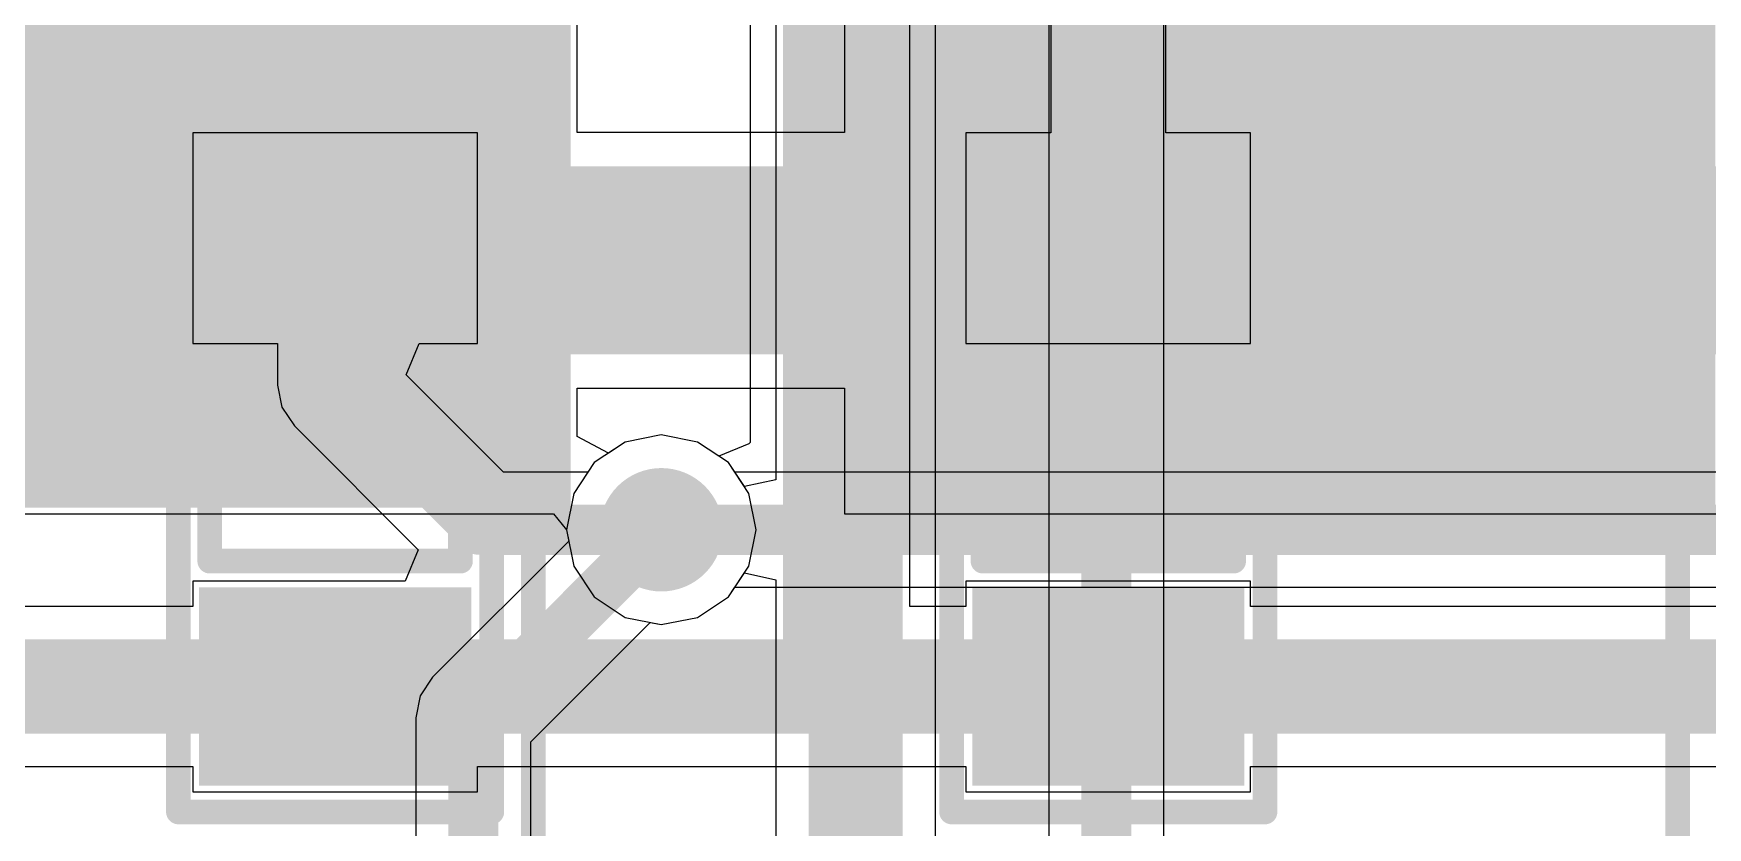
# Model space of a CAD drawing. Header units: millimetres. Extents: x 3.6 to 6.79, y 1.07 to 2.73.
# Drawn here: x 4.6998 to 4.9669, y 1.6055 to 1.7321 of the extents above; entities that cross this region are included whole.
import ezdxf

# ---------------------------------------------------------------- set-up
doc = ezdxf.new("R2010")
doc.units = ezdxf.units.MM
doc.header["$MEASUREMENT"] = 0
for name, color, linetype in [('BottomLayer', 5, 'Continuous'), ('BottomOverlay', 54, 'Continuous'), ('BottomPaste', 16, 'Continuous'), ('BottomSolder', 6, 'Continuous'), ('MidLayer1', 16, 'Continuous'), ('MidLayer2', 76, 'Continuous'), ('MultiLayer', 9, 'Continuous'), ('TopLayer', 1, 'Continuous'), ('TopOverlay', 2, 'Continuous'), ('TopPaste', 8, 'Continuous'), ('TopSolder', 216, 'Continuous'), ('ViaHoleLayer', 16, 'Continuous')]:
    doc.layers.add(name, color=color, linetype=linetype)

# ---------------------------------------------------------------- blocks, each defined once
blk = doc.blocks.new('RES_SMD_0603_95')
at = {"layer": 'TopLayer'}
for points in [[(-0.04681, -0.01772), (-0.02319, -0.01772), (-0.04681, 0.01772), (-0.02319, 0.01772)], [(0.02468, -0.01771), (0.0483, -0.01771), (0.02468, 0.01772), (0.0483, 0.01772)]]:
    blk.add_solid(points, dxfattribs=at)
at = {"layer": 'TopOverlay', "const_width": 0.00394}
for points in [[(-0.055, 0.025), (0.055, 0.025)], [(-0.055, 0.025), (-0.055, -0.025)], [(0.055, 0.025), (0.055, -0.025)], [(-0.015, 0.02), (0.015, 0.02)], [(-0.015, 0.02), (-0.015, -0.02)], [(0.015, 0.02), (0.015, -0.02)], [(-0.015, -0.02), (0.015, -0.02)], [(-0.055, -0.025), (0.035, -0.025)], [(0.035, -0.025), (0.055, -0.025)]]:
    blk.add_lwpolyline(points, dxfattribs=at)
at = {"layer": 'TopOverlay', "const_width": 0.00197}
for points in [[(-0.05599, 0.025, 1), (-0.05402, 0.025, 1)], [(-0.05599, 0.025, 1), (-0.05402, 0.025, 1)], [(0.05401, 0.025, 1), (0.05598, 0.025, 1)], [(0.05401, 0.025, 1), (0.05598, 0.025, 1)], [(-0.01599, 0.02, 1), (-0.01402, 0.02, 1)], [(-0.01599, 0.02, 1), (-0.01402, 0.02, 1)], [(0.01401, 0.02, 1), (0.01598, 0.02, 1)], [(0.01401, 0.02, 1), (0.01598, 0.02, 1)], [(-0.01599, -0.02, 1), (-0.01402, -0.02, 1)], [(-0.01599, -0.02, 1), (-0.01402, -0.02, 1)], [(0.01401, -0.02, 1), (0.01598, -0.02, 1)], [(0.01401, -0.02, 1), (0.01598, -0.02, 1)], [(-0.05599, -0.025, 1), (-0.05402, -0.025, 1)], [(-0.05599, -0.025, 1), (-0.05402, -0.025, 1)], [(0.03401, -0.025, 1), (0.03598, -0.025, 1)], [(0.03401, -0.025, 1), (0.03598, -0.025, 1)], [(0.05401, -0.025, 1), (0.05598, -0.025, 1)], [(0.05401, -0.025, 1), (0.05598, -0.025, 1)]]:
    blk.add_lwpolyline(points, format="xyb", close=True, dxfattribs=at)
at = {"layer": 'TopPaste'}
for points in [[(-0.04681, -0.01772), (-0.02319, -0.01772), (-0.04681, 0.01772), (-0.02319, 0.01772)], [(0.02468, -0.01771), (0.0483, -0.01771), (0.02468, 0.01772), (0.0483, 0.01772)]]:
    blk.add_solid(points, dxfattribs=at)
at = {"layer": 'TopSolder'}
for points in [[(-0.05081, -0.02172), (-0.01919, -0.02172), (-0.05081, 0.02172), (-0.01919, 0.02172)], [(0.02068, -0.02171), (0.0523, -0.02171), (0.02068, 0.02172), (0.0523, 0.02172)]]:
    blk.add_solid(points, dxfattribs=at)
blk = doc.blocks.new('RES_SMD_0603_96')
at = {"layer": 'TopLayer'}
for points in [[(-0.04681, -0.01772), (-0.02319, -0.01772), (-0.04681, 0.01772), (-0.02319, 0.01772)], [(0.02468, -0.01771), (0.0483, -0.01771), (0.02468, 0.01772), (0.0483, 0.01772)]]:
    blk.add_solid(points, dxfattribs=at)
at = {"layer": 'TopOverlay', "const_width": 0.00394}
for points in [[(-0.055, 0.025), (0.055, 0.025)], [(-0.055, 0.025), (-0.055, -0.025)], [(0.055, 0.025), (0.055, -0.025)], [(-0.015, 0.02), (0.015, 0.02)], [(-0.015, 0.02), (-0.015, -0.02)], [(0.015, 0.02), (0.015, -0.02)], [(-0.015, -0.02), (0.015, -0.02)], [(-0.055, -0.025), (0.035, -0.025)], [(0.035, -0.025), (0.055, -0.025)]]:
    blk.add_lwpolyline(points, dxfattribs=at)
at = {"layer": 'TopOverlay', "const_width": 0.00197}
for points in [[(-0.05599, 0.025, 1), (-0.05402, 0.025, 1)], [(-0.05599, 0.025, 1), (-0.05402, 0.025, 1)], [(0.05401, 0.025, 1), (0.05598, 0.025, 1)], [(0.05401, 0.025, 1), (0.05598, 0.025, 1)], [(-0.01599, 0.02, 1), (-0.01402, 0.02, 1)], [(-0.01599, 0.02, 1), (-0.01402, 0.02, 1)], [(0.01401, 0.02, 1), (0.01598, 0.02, 1)], [(0.01401, 0.02, 1), (0.01598, 0.02, 1)], [(-0.01599, -0.02, 1), (-0.01402, -0.02, 1)], [(-0.01599, -0.02, 1), (-0.01402, -0.02, 1)], [(0.01401, -0.02, 1), (0.01598, -0.02, 1)], [(0.01401, -0.02, 1), (0.01598, -0.02, 1)], [(-0.05599, -0.025, 1), (-0.05402, -0.025, 1)], [(-0.05599, -0.025, 1), (-0.05402, -0.025, 1)], [(0.03401, -0.025, 1), (0.03598, -0.025, 1)], [(0.03401, -0.025, 1), (0.03598, -0.025, 1)], [(0.05401, -0.025, 1), (0.05598, -0.025, 1)], [(0.05401, -0.025, 1), (0.05598, -0.025, 1)]]:
    blk.add_lwpolyline(points, format="xyb", close=True, dxfattribs=at)
at = {"layer": 'TopPaste'}
for points in [[(-0.04681, -0.01772), (-0.02319, -0.01772), (-0.04681, 0.01772), (-0.02319, 0.01772)], [(0.02468, -0.01771), (0.0483, -0.01771), (0.02468, 0.01772), (0.0483, 0.01772)]]:
    blk.add_solid(points, dxfattribs=at)
at = {"layer": 'TopSolder'}
for points in [[(-0.05081, -0.02172), (-0.01919, -0.02172), (-0.05081, 0.02172), (-0.01919, 0.02172)], [(0.02068, -0.02171), (0.0523, -0.02171), (0.02068, 0.02172), (0.0523, 0.02172)]]:
    blk.add_solid(points, dxfattribs=at)
blk = doc.blocks.new('RES_SMD_2512_B_100')
at = {"layer": 'BottomLayer'}
blk.add_solid([(-0.16141, 0.05996), (-0.16141, -0.06996), (-0.09054, 0.05996), (-0.09054, -0.06996)], dxfattribs=at)
at = {"layer": 'BottomOverlay', "const_width": 0.00394}
for points in [[(0.12599, 0.05799), (-0.12598, 0.05799)], [(-0.12598, -0.06799), (-0.12598, 0.05799)], [(0.12599, -0.06799), (-0.12598, -0.06799)]]:
    blk.add_lwpolyline(points, dxfattribs=at)
at = {"layer": 'BottomOverlay', "const_width": 0.00197}
for points in [[(-0.12696, 0.05799, 1), (-0.12499, 0.05799, 1)], [(-0.12696, 0.05799, 1), (-0.12499, 0.05799, 1)], [(-0.12696, -0.06799, 1), (-0.12499, -0.06799, 1)], [(-0.12696, -0.06799, 1), (-0.12499, -0.06799, 1)]]:
    blk.add_lwpolyline(points, format="xyb", close=True, dxfattribs=at)
at = {"layer": 'BottomPaste'}
blk.add_solid([(-0.16141, 0.05996), (-0.16141, -0.06996), (-0.09054, 0.05996), (-0.09054, -0.06996)], dxfattribs=at)
at = {"layer": 'BottomSolder'}
blk.add_solid([(-0.16541, 0.06396), (-0.16541, -0.07396), (-0.08654, 0.06396), (-0.08654, -0.07396)], dxfattribs=at)
blk = doc.blocks.new('RES_SMD_2512_B_101')
at = {"layer": 'BottomLayer'}
blk.add_solid([(-0.16141, 0.05996), (-0.16141, -0.06996), (-0.09054, 0.05996), (-0.09054, -0.06996)], dxfattribs=at)
at = {"layer": 'BottomOverlay', "const_width": 0.00394}
for points in [[(0.12599, 0.05799), (-0.12598, 0.05799)], [(-0.12598, -0.06799), (-0.12598, 0.05799)]]:
    blk.add_lwpolyline(points, dxfattribs=at)
at = {"layer": 'BottomOverlay', "const_width": 0.00197}
blk.add_lwpolyline([(-0.12696, 0.05799, 1), (-0.12499, 0.05799, 1)], format="xyb", close=True, dxfattribs=at)
blk.add_lwpolyline([(-0.12696, 0.05799, 1), (-0.12499, 0.05799, 1)], format="xyb", close=True, dxfattribs=at)
at = {"layer": 'BottomPaste'}
blk.add_solid([(-0.16141, 0.05996), (-0.16141, -0.06996), (-0.09054, 0.05996), (-0.09054, -0.06996)], dxfattribs=at)
at = {"layer": 'BottomSolder'}
blk.add_solid([(-0.16541, 0.06396), (-0.16541, -0.07396), (-0.08654, 0.06396), (-0.08654, -0.07396)], dxfattribs=at)

msp = doc.modelspace()

# ---------------------------------------------------------------- linework, layer by layer
at = {"layer": 'BottomLayer'}
for p, q in [((4.78656, 1.71637), (4.78656, 1.73641)), ((4.82924, 1.73641), (4.82924, 1.71637)), ((4.82924, 1.71637), (4.78656, 1.71637)), ((4.78656, 1.66789), (4.78656, 1.67559)), ((4.78656, 1.67559), (4.82924, 1.67559)), ((4.82924, 1.67559), (4.82924, 1.65554)), ((4.79156, 1.66521), (4.78656, 1.66789)), ((4.79421, 1.66698), (4.79156, 1.66521)), ((4.8, 1.66813), (4.79421, 1.66698)), ((4.80579, 1.66698), (4.8, 1.66813)), ((4.8107, 1.6637), (4.80579, 1.66698)), ((4.81398, 1.65879), (4.8107, 1.6637)), ((4.81513, 1.653), (4.81398, 1.65879)), ((4.64664, 1.65554), (4.78278, 1.65554)), ((4.78278, 1.65554), (4.78487, 1.653)), ((4.82924, 1.65554), (4.96916, 1.65554)), ((4.78487, 1.653), (4.78602, 1.64721)), ((4.81398, 1.64721), (4.81513, 1.653)), ((4.78602, 1.64721), (4.7893, 1.6423)), ((4.8107, 1.6423), (4.81398, 1.64721)), ((4.7893, 1.6423), (4.79421, 1.63902)), ((4.80579, 1.63902), (4.8107, 1.6423)), ((4.79421, 1.63902), (4.8, 1.63787)), ((4.8, 1.63787), (4.80579, 1.63902))]:
    msp.add_line(p, q, dxfattribs=at)
for points, const_width in [([(4.9325, 1.70348), (4.9325, 1.80976)], 0.015), ([(4.70725, 1.70533), (4.70725, 1.80976)], 0.012), ([(4.534, 1.69598), (4.7166, 1.69598)], 0.03), ([(4.70725, 1.70533), (4.7166, 1.69598)], 0.012), ([(4.7166, 1.69598), (4.8992, 1.69598)], 0.03), ([(4.8992, 1.69598), (4.925, 1.69598)], 0.03), ([(4.925, 1.69598), (5.0818, 1.69598)], 0.03), ([(4.925, 1.69598), (4.9325, 1.70348)], 0.015)]:
    msp.add_lwpolyline(points, dxfattribs=dict(at, const_width=const_width))
for points, const_width in [([(4.70425, 1.70533, 1), (4.71025, 1.70533, 1)], 0.006), ([(4.70425, 1.70533, 1), (4.71025, 1.70533, 1)], 0.006), ([(4.7091, 1.69598, 1), (4.7241, 1.69598, 1)], 0.015), ([(4.7091, 1.69598, 1), (4.7241, 1.69598, 1)], 0.015), ([(4.8917, 1.69598, 1), (4.9067, 1.69598, 1)], 0.015), ([(4.8917, 1.69598, 1), (4.9067, 1.69598, 1)], 0.015), ([(4.9175, 1.69598, 1), (4.9325, 1.69598, 1)], 0.015), ([(4.9175, 1.69598, 1), (4.9325, 1.69598, 1)], 0.015), ([(4.92875, 1.70348, 1), (4.93625, 1.70348, 1)], 0.0075), ([(4.92875, 1.70348, 1), (4.93625, 1.70348, 1)], 0.0075), ([(4.7136, 1.69598, 1), (4.7196, 1.69598, 1)], 0.006), ([(4.92125, 1.69598, 1), (4.92875, 1.69598, 1)], 0.0075), ([(4.79508, 1.653, 1), (4.80492, 1.653, 1)], 0.00984)]:
    msp.add_lwpolyline(points, format="xyb", close=True, dxfattribs=dict(at, const_width=const_width))
at = {"layer": 'MidLayer1'}
for p, q in [((4.84374, 1.56464), (4.84374, 1.812)), ((4.81826, 1.80672), (4.81826, 1.66098)), ((4.86182, 1.73628), (4.86182, 1.3748)), ((4.88018, 1.371), (4.88018, 1.73628)), ((4.79421, 1.66698), (4.7893, 1.6637)), ((4.8, 1.66813), (4.79421, 1.66698)), ((4.80579, 1.66698), (4.8, 1.66813)), ((4.8107, 1.6637), (4.80579, 1.66698)), ((4.7893, 1.6637), (4.78602, 1.65879)), ((4.81326, 1.65988), (4.8107, 1.6637)), ((4.78602, 1.65879), (4.78487, 1.653)), ((4.81826, 1.66098), (4.81326, 1.65988)), ((4.78522, 1.6512), (4.76351, 1.62949)), ((4.78487, 1.653), (4.78522, 1.6512)), ((4.8107, 1.6423), (4.81326, 1.64612)), ((4.81326, 1.64612), (4.81826, 1.64502)), ((4.81826, 1.64502), (4.81826, 1.56464)), ((4.80579, 1.63902), (4.8107, 1.6423)), ((4.77918, 1.6192), (4.7982, 1.63822)), ((4.7982, 1.63822), (4.8, 1.63787)), ((4.8, 1.63787), (4.80579, 1.63902)), ((4.76351, 1.62949), (4.76152, 1.62651)), ((4.76152, 1.62651), (4.76082, 1.623)), ((4.76082, 1.623), (4.76082, 1.20372)), ((4.77918, 1.20372), (4.77918, 1.6192))]:
    msp.add_line(p, q, dxfattribs=at)
for points, const_width in [([(4.831, 1.557), (4.831, 1.812)], 0.015), ([(4.871, 1.371), (4.871, 1.748)], 0.008), ([(4.77, 1.623), (4.8, 1.653)], 0.008), ([(4.77, 1.192), (4.77, 1.623)], 0.008)]:
    msp.add_lwpolyline(points, dxfattribs=dict(at, const_width=const_width))
for points, const_width in [([(4.79508, 1.653, 1), (4.80492, 1.653, 1)], 0.00984), ([(4.798, 1.653, 1), (4.802, 1.653, 1)], 0.004), ([(4.768, 1.623, 1), (4.772, 1.623, 1)], 0.004), ([(4.768, 1.623, 1), (4.772, 1.623, 1)], 0.004)]:
    msp.add_lwpolyline(points, format="xyb", close=True, dxfattribs=dict(at, const_width=const_width))
at = {"layer": 'MidLayer2'}
for p, q in [((4.79421, 1.66698), (4.7893, 1.6637)), ((4.8, 1.66813), (4.79421, 1.66698)), ((4.80579, 1.66698), (4.8, 1.66813)), ((4.8107, 1.6637), (4.80579, 1.66698)), ((4.7893, 1.6637), (4.78602, 1.65879)), ((4.81172, 1.66218), (4.8107, 1.6637)), ((5.0242, 1.66218), (4.81172, 1.66218)), ((4.78602, 1.65879), (4.78487, 1.653)), ((4.78487, 1.653), (4.78602, 1.64721)), ((4.78602, 1.64721), (4.7893, 1.6423)), ((4.8107, 1.6423), (4.81172, 1.64382)), ((4.81172, 1.64382), (5.028, 1.64382)), ((4.7893, 1.6423), (4.79421, 1.63902)), ((4.80579, 1.63902), (4.8107, 1.6423)), ((4.79421, 1.63902), (4.8, 1.63787)), ((4.8, 1.63787), (4.80579, 1.63902))]:
    msp.add_line(p, q, dxfattribs=at)
for points, const_width in [([(4.79508, 1.653, 1), (4.80492, 1.653, 1)], 0.00984), ([(4.798, 1.653, 1), (4.802, 1.653, 1)], 0.004)]:
    msp.add_lwpolyline(points, format="xyb", close=True, dxfattribs=dict(at, const_width=const_width))
at = {"layer": 'MidLayer2', "const_width": 0.008}
msp.add_lwpolyline([(4.8, 1.653), (5.028, 1.653)], dxfattribs=at)
at = {"layer": 'MultiLayer', "const_width": 0.00984}
msp.add_lwpolyline([(4.79508, 1.653, 1), (4.80492, 1.653, 1)], format="xyb", close=True, dxfattribs=at)
at = {"layer": 'TopLayer'}
for p, q in [((4.81418, 1.783), (4.81418, 1.66693)), ((4.83967, 1.64074), (4.83967, 1.783)), ((4.88049, 1.7163), (4.88049, 1.73649)), ((4.86213, 1.73607), (4.86213, 1.7163)), ((4.77066, 1.7163), (4.72523, 1.7163)), ((4.72523, 1.7163), (4.72523, 1.68268)), ((4.77066, 1.68268), (4.77066, 1.7163)), ((4.86213, 1.7163), (4.84859, 1.7163)), ((4.84859, 1.7163), (4.84859, 1.68268)), ((4.89403, 1.7163), (4.88049, 1.7163)), ((4.89403, 1.68268), (4.89403, 1.7163)), ((4.72523, 1.68268), (4.73877, 1.68268)), ((4.73877, 1.68268), (4.73877, 1.67606)), ((4.7593, 1.67768), (4.76137, 1.68268)), ((4.76137, 1.68268), (4.77066, 1.68268)), ((4.84859, 1.68268), (4.89403, 1.68268)), ((4.7748, 1.66218), (4.7593, 1.67768)), ((4.73877, 1.67606), (4.73946, 1.67255)), ((4.73946, 1.67255), (4.74145, 1.66957)), ((4.74145, 1.66957), (4.76121, 1.64981)), ((4.79421, 1.66698), (4.7893, 1.6637)), ((4.8, 1.66813), (4.79421, 1.66698)), ((4.80579, 1.66698), (4.8, 1.66813)), ((4.80918, 1.66472), (4.80579, 1.66698)), ((4.81418, 1.66693), (4.81394, 1.66672)), ((4.81394, 1.66672), (4.80918, 1.66472)), ((4.78828, 1.66218), (4.7748, 1.66218)), ((4.7893, 1.6637), (4.78828, 1.66218)), ((4.76121, 1.64981), (4.75914, 1.64481)), ((4.75914, 1.64481), (4.72523, 1.64481)), ((4.72523, 1.64481), (4.72523, 1.64074)), ((4.89403, 1.64481), (4.8486, 1.64481)), ((4.8486, 1.64481), (4.8486, 1.64074)), ((4.89403, 1.64074), (4.89403, 1.64481)), ((4.72523, 1.64074), (4.6473, 1.64074)), ((4.8486, 1.64074), (4.83967, 1.64074)), ((4.97197, 1.64074), (4.89403, 1.64074)), ((4.6473, 1.61525), (4.72523, 1.61525)), ((4.72523, 1.61525), (4.72523, 1.61119)), ((4.77066, 1.61119), (4.77066, 1.61525)), ((4.77066, 1.61525), (4.8486, 1.61525)), ((4.8486, 1.61525), (4.8486, 1.61119)), ((4.89403, 1.61119), (4.89403, 1.61525)), ((4.89403, 1.61525), (4.97197, 1.61525)), ((4.72523, 1.61119), (4.77066, 1.61119)), ((4.8486, 1.61119), (4.89403, 1.61119))]:
    msp.add_line(p, q, dxfattribs=at)
for points, const_width in [([(4.82692, 1.63092), (4.82692, 1.8258)], 0.015), ([(4.87131, 1.69949), (4.87131, 1.74831)], 0.008), ([(4.74794, 1.67606), (4.74794, 1.69949)], 0.008), ([(4.74794, 1.67606), (4.771, 1.653)], 0.008), ([(4.771, 1.653), (4.8, 1.653)], 0.008), ([(4.825, 1.629), (4.82692, 1.63092)], 0.015), ([(4.62458, 1.628), (4.74795, 1.628)], 0.015), ([(4.74795, 1.628), (4.87132, 1.628)], 0.015), ([(4.87132, 1.628), (4.99468, 1.628)], 0.015)]:
    msp.add_lwpolyline(points, dxfattribs=dict(at, const_width=const_width))
for points, const_width in [([(4.74594, 1.69949, 1), (4.74994, 1.69949, 1)], 0.004), ([(4.86931, 1.69949, 1), (4.87331, 1.69949, 1)], 0.004), ([(4.74594, 1.67606, 1), (4.74994, 1.67606, 1)], 0.004), ([(4.74594, 1.67606, 1), (4.74994, 1.67606, 1)], 0.004), ([(4.79508, 1.653, 1), (4.80492, 1.653, 1)], 0.00984), ([(4.769, 1.653, 1), (4.773, 1.653, 1)], 0.004), ([(4.769, 1.653, 1), (4.773, 1.653, 1)], 0.004), ([(4.798, 1.653, 1), (4.802, 1.653, 1)], 0.004), ([(4.82317, 1.63092, 1), (4.83067, 1.63092, 1)], 0.0075), ([(4.82317, 1.63092, 1), (4.83067, 1.63092, 1)], 0.0075), ([(4.7442, 1.628, 1), (4.7517, 1.628, 1)], 0.0075), ([(4.7442, 1.628, 1), (4.7517, 1.628, 1)], 0.0075), ([(4.82125, 1.629, 1), (4.82875, 1.629, 1)], 0.0075), ([(4.86757, 1.628, 1), (4.87507, 1.628, 1)], 0.0075), ([(4.86757, 1.628, 1), (4.87507, 1.628, 1)], 0.0075)]:
    msp.add_lwpolyline(points, format="xyb", close=True, dxfattribs=dict(at, const_width=const_width))
at = {"layer": 'ViaHoleLayer', "const_width": 0.00591}
msp.add_lwpolyline([(4.79705, 1.653, 1), (4.80295, 1.653, 1)], format="xyb", close=True, dxfattribs=at)

# ---------------------------------------------------------------- block references
for name, p, rotation in [('RES_SMD_2512_B_101', (4.7216, 1.57), 270), ('RES_SMD_2512_B_100', (4.9042, 1.57), 270), ('RES_SMD_0603_96', (4.74795, 1.663), 90), ('RES_SMD_0603_95', (4.87132, 1.663), 90)]:
    msp.add_blockref(name, p, dxfattribs=dict(rotation=rotation))

doc.saveas('drawing.dxf')
